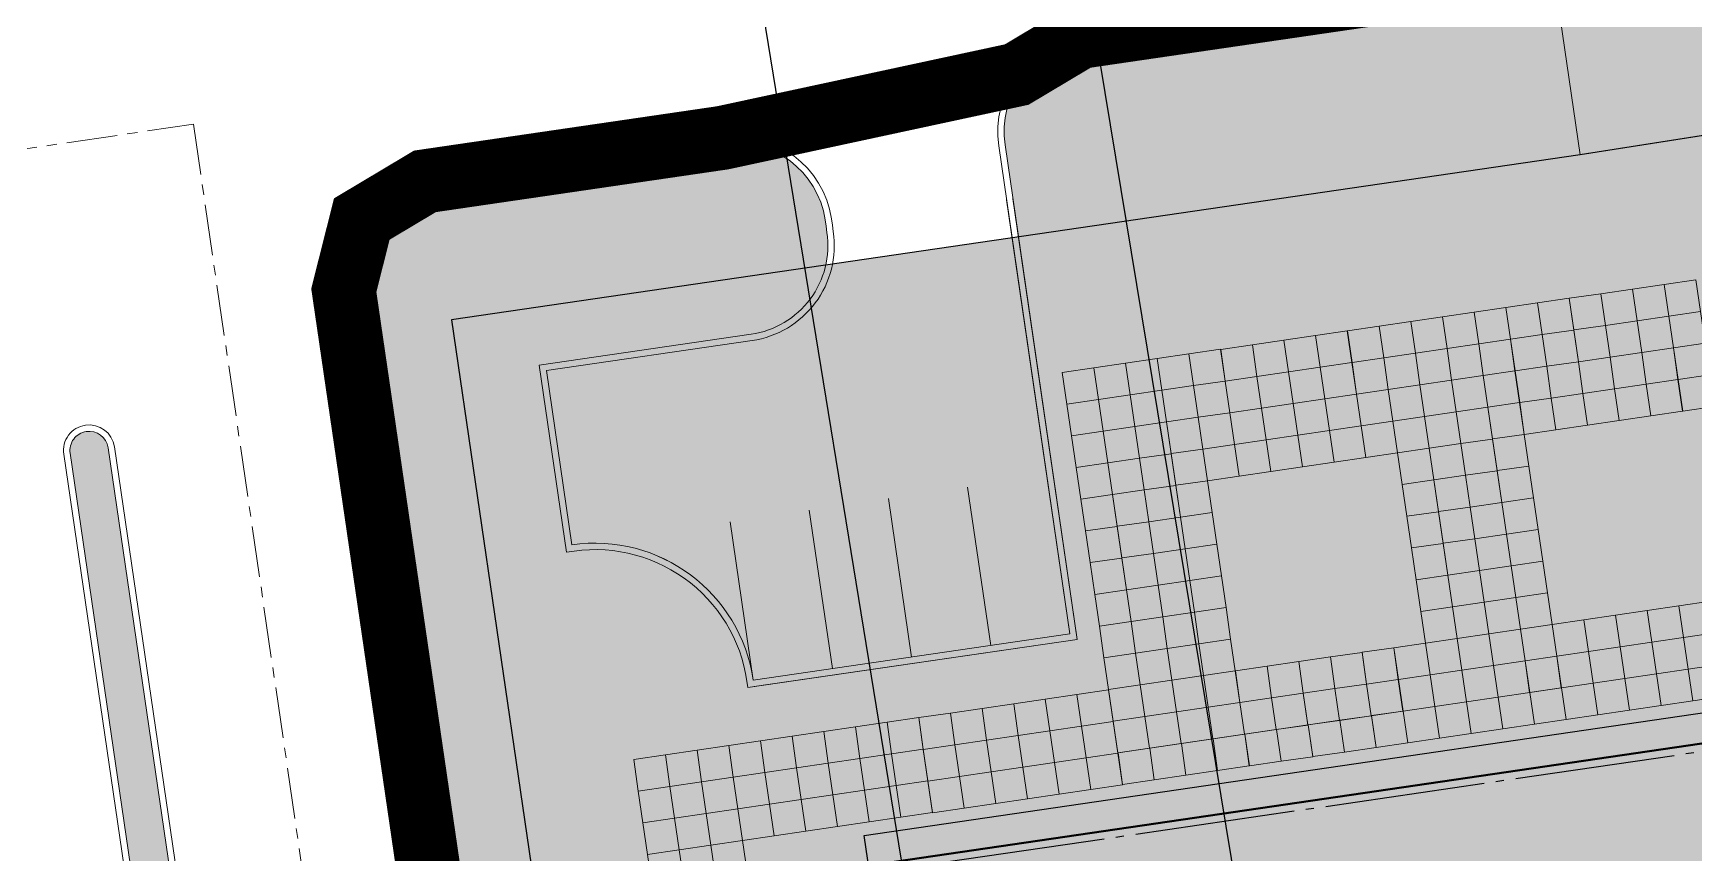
# Model space of a CAD drawing. Header units: metres. Extents: x 2 to 659295185, y -28 to 1124222152.
# Drawn here: x 658526.5 to 658578.4, y 1124589.3 to 1124614.9 of the extents above; entities that cross this region are included whole.
import ezdxf

# ---------------------------------------------------------------- set-up
doc = ezdxf.new("R2010")
doc.units = ezdxf.units.M
doc.header["$MEASUREMENT"] = 0
for name, pattern in [('ACAD_ISO10W100', [18.5, 12, -3, 0.5, -3]), ('CENTER', [50.8, 31.75, -6.35, 6.35, -6.35]), ('GOST2.303 5', [24, 20, -1.5, 1, -1.5])]:
    doc.linetypes.add(name, pattern=pattern)
for name, color, linetype, lineweight in [("a''brocal", 220, 'CONTINUOUS', 15), ('area verde', 76, 'CONTINUOUS', 13), ('Cerc', 1, 'FENCELINE2', 15), ('eje vial', 1, 'CENTER', 15), ('ESCUELA', 7, 'CONTINUOUS', 15), ('estaciomamiento', 8, 'CONTINUOUS', 15), ('MANZANA URBA', 30, 'ACAD_ISO10W100', 80), ('ZONIFICACION', 7, 'CONTINUOUS', 30)]:
    doc.layers.add(name, color=color, linetype=linetype, lineweight=lineweight)
doc.layers.add('AREA ACERA', color=7, linetype='CONTINUOUS', lineweight=15, true_color=0xfbe193)
doc.layers.add('parcela escuela', color=7, linetype='CONTINUOUS', lineweight=9, true_color=0xfffbf0)
doc.layers.add('MANZANA', color=30, linetype='CONTINUOUS')
doc.styles.add("PG'''Edf$0$Arial", font='arial.ttf')
doc.linetypes.add('FENCELINE2', pattern='A,0.25,-0.1,[132,ltypeshp.shx,S=0.1,R=0,X=-0.1,Y=0],-0.1,1', length=1.45)

# ---------------------------------------------------------------- blocks, each defined once
blk = doc.blocks.new('Escuela')
at = {"layer": 'ESCUELA', "linetype": 'Continuous', "lineweight": 0}
blk.add_hatch(color=252, dxfattribs=at).paths.add_polyline_path([(259679, 202065), (259679, 211065), (256079, 211065), (256079, 213365), (219579, 213366), (219578, 191506), (230758, 191506), (230759, 194866), (256079, 194865), (256079, 202065)])
at = {"layer": 'ESCUELA', "color": 1, "lineweight": 25}
for p, q in [((219829, 214316), (219828, 189033)), ((259492, 213115), (262229, 213115)), ((259492, 213115), (261529, 213115)), ((259491, 195115), (262229, 195115)), ((259491, 195115), (261529, 195115)), ((219828, 191506), (219828, 189033)), ((259428, 190518), (259428, 189032)), ((259428, 190518), (259428, 189032))]:
    blk.add_line(p, q, dxfattribs=at)
at = {"layer": 'ESCUELA', "color": 1, "ltscale": 3.333333}
for p, q in [((259492, 213115), (262229, 213115)), ((259492, 213115), (261529, 213115)), ((259491, 195115), (262229, 195115)), ((259491, 195115), (261529, 195115)), ((219828, 191506), (219828, 189033)), ((219828, 191506), (219828, 189033)), ((259428, 190518), (259428, 189032)), ((259428, 190518), (259428, 189032))]:
    blk.add_line(p, q, dxfattribs=at)
at = {"layer": 'ESCUELA', "color": 5, "lineweight": 30, "ltscale": 100}
blk.add_lwpolyline([(256529, 211515), (256529, 214315), (219129, 214316), (219128, 191506), (230758, 191506), (230759, 193916), (256529, 193915), (256529, 201615), (260129, 201615), (260129, 211515), (256529, 211515)], close=True, dxfattribs=at)
at = {"layer": 'ESCUELA', "color": 1, "linetype": 'GOST2.303 5', "lineweight": 25, "ltscale": 250}
for points in [[(219129, 213116), (256529, 213115), (259429, 213115), (262533, 213115)], [(259429, 213115), (259429, 202065), (259428, 189975), (259428, 188426)], [(219129, 195116), (256079, 195115), (259429, 195115), (262532, 195115)]]:
    blk.add_lwpolyline(points, dxfattribs=at)
at = {"layer": 'ESCUELA', "color": 7, "lineweight": 70, "ltscale": 0.033333}
blk.add_lwpolyline([(259679, 202065), (259679, 211065), (256079, 211065), (256079, 213365), (219579, 213366), (219578, 191506), (230758, 191506), (230759, 194866), (256079, 194865), (256079, 202065), (259679, 202065)], close=True, dxfattribs=at)
at = {"layer": 'ESCUELA', "color": 1, "linetype": 'GOST2.303 5', "lineweight": 25, "ltscale": 100}
blk.add_lwpolyline([(219828, 192006), (219828, 191506), (219828, 189976), (219828, 188428)], dxfattribs=at)
at = {"layer": 'ESCUELA', "color": 1, "linetype": 'Continuous', "lineweight": 25, "ltscale": 100}
for centre in [(263033, 213115), (263032, 195115), (219828, 187928), (259428, 187926)]:
    blk.add_circle(centre, 500, dxfattribs=at)
at = {"layer": 'ESCUELA', "color": 1, "linetype": 'Continuous', "insert": (230896, 201824), "char_height": 1.75, "width": 40.75, "attachment_point": 5, "rotation": 197.7917, "style": "PG'''Edf$0$Arial"}
blk.add_mtext('Escuela bolivariana{\\C6; }', dxfattribs=at)

msp = doc.modelspace()

# ---------------------------------------------------------------- hatches: boundary and pattern name
at = {"layer": 'AREA ACERA'}
h = msp.add_hatch(color=256, dxfattribs=at)
h.dxf.hatch_style = 1
h.paths.add_polyline_path([(658574.5369, 1124612.8952), (658556.9837, 1124610.3268), (658557.2441, 1124608.5458), (658574.7976, 1124611.1122)])
h = msp.add_hatch(color=256, dxfattribs=at)
h.dxf.hatch_style = 1
h.paths.add_polyline_path([(658574.5369, 1124612.8949), (658556.9837, 1124610.3265), (658557.2441, 1124608.5454), (658574.7976, 1124611.1119)])
h = msp.add_hatch(color=256, dxfattribs=at)
h.dxf.hatch_style = 1
h.paths.add_polyline_path([(658574.5369, 1124612.8949), (658556.9837, 1124610.3265), (658557.2441, 1124608.5454), (658574.7976, 1124611.1119)])
h = msp.add_hatch(color=256, dxfattribs=at)
h.dxf.hatch_style = 1
edge = h.paths.add_edge_path()
edge.add_line((658559.65, 1124455.9139), (658562.3168, 1124437.674))
edge.add_line((658562.3168, 1124437.674), (658561.1295, 1124437.5004))
edge.add_line((658561.1295, 1124437.5004), (658561.5635, 1124434.532))
edge.add_line((658561.5635, 1124434.532), (658562.7507, 1124434.7055))
edge.add_line((658562.7507, 1124434.7055), (658567.8576, 1124399.7773))
edge.add_line((658567.8576, 1124399.7773), (658569.6385, 1124400.0377))
edge.add_line((658569.6385, 1124400.0377), (658561.3585, 1124456.6712))
edge.add_line((658561.3585, 1124456.6712), (658561.1606, 1124456.6423))
edge.add_arc((658561.5656, 1124453.8717), 2.8, 98.31808, 133.16799)
edge = h.paths.add_edge_path()
edge.add_line((658557.9101, 1124467.8139), (658558.651, 1124462.7458))
edge.add_arc((658559.9019, 1124465.2508), 2.8, 243.46515, 278.31808)
edge.add_line((658560.307, 1124462.4803), (658560.5049, 1124462.5092))
edge.add_line((658560.5049, 1124462.5092), (658559.6181, 1124468.5712))
edge.add_line((658559.6181, 1124468.5712), (658559.4197, 1124468.5422))
edge.add_arc((658559.826, 1124465.7715), 2.8004, 98.34305, 133.16976)
edge = h.paths.add_edge_path()
edge.add_line((658536.3313, 1124607.3073), (658551.1174, 1124609.4691))
edge.add_line((658551.1174, 1124609.4691), (658551.203, 1124609.0798))
edge.add_arc((658547.7786, 1124608.3269), 3.5062, -10.87165, 12.40028, ccw=False)
edge.add_line((658551.2219, 1124607.6656), (658539.532, 1124605.9564))
edge.add_line((658539.532, 1124605.9564), (658546.1885, 1124560.4282))
edge.add_line((658546.1885, 1124560.4282), (658549.3183, 1124552.8171))
edge.add_line((658549.3183, 1124552.8171), (658584.7438, 1124557.9966))
edge.add_line((658584.7438, 1124557.9966), (658587.0585, 1124542.1649))
edge.add_line((658587.0585, 1124542.1649), (658552.4266, 1124537.102))
edge.add_line((658552.4266, 1124537.102), (658554.4268, 1124523.4197))
edge.add_line((658554.4268, 1124523.4197), (658554.0868, 1124506.4069))
edge.add_line((658554.0868, 1124506.4069), (658558.765, 1124474.4093))
edge.add_line((658558.765, 1124474.4093), (658558.5671, 1124474.3804))
edge.add_arc((658558.162, 1124477.1509), 2.8, 243.46526, 278.31808, ccw=False)
edge.add_line((658556.9112, 1124474.6459), (658553.7523, 1124496.2513))
edge.add_line((658553.7523, 1124496.2513), (658552.5651, 1124496.0777))
edge.add_line((658552.5651, 1124496.0777), (658552.3047, 1124497.8587))
edge.add_line((658552.3047, 1124497.8587), (658553.492, 1124498.0323))
edge.add_line((658553.492, 1124498.0323), (658551.2283, 1124513.515))
edge.add_line((658551.2283, 1124513.515), (658551.4225, 1124523.2314))
edge.add_line((658551.4225, 1124523.2314), (658547.6608, 1124548.9598))
edge.add_line((658547.6608, 1124548.9598), (658545.1553, 1124555.0526))
edge.add_line((658545.1553, 1124555.0526), (658540.7595, 1124585.1184))
edge.add_line((658540.7595, 1124585.1184), (658539.5721, 1124584.9448))
edge.add_line((658539.5721, 1124584.9448), (658539.1381, 1124587.9133))
edge.add_line((658539.1381, 1124587.9133), (658540.3255, 1124588.0869))
edge.add_line((658540.3255, 1124588.0869), (658537.7502, 1124605.6957))
edge.add_line((658537.7502, 1124605.6957), (658536.5636, 1124605.5221))
edge.add_line((658536.5636, 1124605.5221), (658536.3607, 1124606.9097))
edge.add_arc((658539.1312, 1124607.3148), 2.8, 180.15361, 188.31804, ccw=False)
h.paths.add_polyline_path([(658552.8156, 1124547.2647), (658553.3942, 1124543.3067), (658557.3521, 1124543.8854), (658556.7735, 1124547.8433)], flags=16)
h.paths.add_polyline_path([(658560.7314, 1124548.422), (658561.3101, 1124544.4641), (658565.268, 1124545.0428), (658564.6893, 1124549.0007)], flags=16)
h.paths.add_polyline_path([(658568.6472, 1124549.5794), (658569.2259, 1124545.6214), (658573.1838, 1124546.2001), (658572.6052, 1124550.158)], flags=16)
h.paths.add_polyline_path([(658576.5631, 1124550.7367), (658577.1417, 1124546.7788), (658581.0997, 1124547.3575), (658580.521, 1124551.3154)], flags=16)
at = {"layer": 'area verde'}
h = msp.add_hatch(color=256, dxfattribs=at)
h.dxf.hatch_style = 1
h.paths.add_polyline_path([(658573.9721, 1124616.7585), (658559.1893, 1124614.5972, 0.4141706), (658556.8237, 1124611.4219), (658556.9837, 1124610.3268), (658574.5204, 1124612.8908, 0.0002554), (658574.5369, 1124612.8952)])
h = msp.add_hatch(color=256, dxfattribs=at)
h.dxf.hatch_style = 1
h.paths.add_polyline_path([(658573.9721, 1124616.7582), (658559.1892, 1124614.5968, 0.4141706), (658556.8237, 1124611.4216), (658556.9837, 1124610.3265), (658574.5203, 1124612.8905, 0.0002554), (658574.5369, 1124612.8949)])
h = msp.add_hatch(color=256, dxfattribs=at)
h.dxf.hatch_style = 1
h.paths.add_polyline_path([(658573.9721, 1124616.7582), (658559.1892, 1124614.5968, 0.4141706), (658556.8237, 1124611.4216), (658556.9837, 1124610.3265), (658574.5203, 1124612.8905, 0.0002554), (658574.5369, 1124612.8949)])
h = msp.add_hatch(color=256, dxfattribs=at)
h.dxf.hatch_style = 1
edge = h.paths.add_edge_path()
edge.add_arc((658548.4325, 1124608.6743), 2.8, 16.48376, 98.31804)
edge.add_line((658548.0274, 1124611.4449), (658538.7262, 1124610.085))
edge.add_arc((658539.1313, 1124607.3144), 2.8, 98.31804, 180.15255)
edge.add_line((658536.3313, 1124607.307), (658551.1174, 1124609.4688))
h = msp.add_hatch(color=256, dxfattribs=at)
h.dxf.hatch_style = 1
edge = h.paths.add_edge_path()
edge.add_arc((658548.4325, 1124608.6743), 2.8, 16.48376, 98.31804)
edge.add_line((658548.0274, 1124611.4449), (658538.7262, 1124610.085))
edge.add_arc((658539.1313, 1124607.3144), 2.8, 98.31804, 180.15255)
edge.add_line((658536.3313, 1124607.307), (658551.1174, 1124609.4688))
h = msp.add_hatch(color=256, dxfattribs=at)
h.dxf.hatch_style = 1
h.paths.add_polyline_path([(658552.3047, 1124497.8587), (658553.492, 1124498.0323), (658551.2283, 1124513.515), (658551.0824, 1124506.2184)])
edge = h.paths.add_edge_path()
edge.add_line((658552.5651, 1124496.0778), (658553.7523, 1124496.2513))
edge.add_line((658553.7523, 1124496.2513), (658556.9112, 1124474.6459))
edge.add_arc((658558.162, 1124477.1509), 2.8, 188.31808, 243.46526, ccw=False)
edge.add_line((658555.3915, 1124476.7459), (658552.5651, 1124496.0778))
h.paths.add_polyline_path([(658539.5721, 1124584.9448), (658540.7595, 1124585.1184), (658545.1553, 1124555.0527), (658543.2735, 1124559.6289)])
h.paths.add_polyline_path([(658536.5636, 1124605.5221), (658539.1381, 1124587.9133), (658540.3255, 1124588.0869), (658537.751, 1124605.6958)])
edge = h.paths.add_edge_path()
edge.add_line((658557.9101, 1124467.8139), (658558.6512, 1124462.7457))
edge.add_arc((658559.9019, 1124465.2508), 2.8, 188.31808, 243.46819, ccw=False)
edge.add_line((658557.1314, 1124464.8457), (658557.0552, 1124465.3667))
edge.add_arc((658559.8258, 1124465.7718), 2.8, 133.17095, 188.31808, ccw=False)
edge = h.paths.add_edge_path()
edge.add_line((658559.6499, 1124455.9138), (658562.3168, 1124437.674))
edge.add_line((658562.3168, 1124437.674), (658561.1295, 1124437.5004))
edge.add_line((658561.1295, 1124437.5004), (658558.7951, 1124453.4666))
edge.add_arc((658561.5656, 1124453.8717), 2.8, 133.17103, 188.31808, ccw=False)
h.paths.add_polyline_path([(658562.7507, 1124434.7055), (658567.8574, 1124399.7773), (658566.6702, 1124399.6037), (658561.5635, 1124434.532)])
h = msp.add_hatch(color=256, dxfattribs=at)
h.dxf.hatch_style = 1
h.paths.add_polyline_path([(658543.0034, 1124496.4989), (658544.1908, 1124496.6725), (658540.283, 1124523.4002), (658539.0957, 1124523.2266)])
h.paths.add_polyline_path([(658531.4583, 1124583.7585), (658530.2709, 1124583.5849), (658538.8353, 1124525.0076), (658540.0226, 1124525.1812)])
edge = h.paths.add_edge_path()
edge.add_line((658529.8369, 1124586.5534), (658531.0243, 1124586.727))
edge.add_line((658531.0243, 1124586.727), (658528.7966, 1124601.9632))
edge.add_arc((658528.2029, 1124601.8764), 0.6, 8.31807, 188.31807)
edge.add_line((658527.6093, 1124601.7896), (658529.8369, 1124586.5534))
h.paths.add_polyline_path([(658551.8282, 1124436.1405), (658553.0156, 1124436.3141), (658544.4512, 1124494.8914), (658543.2638, 1124494.7178)])
edge = h.paths.add_edge_path()
edge.add_line((658553.4496, 1124433.3457), (658552.2622, 1124433.1721))
edge.add_line((658552.2622, 1124433.1721), (658554.4163, 1124418.4386))
edge.add_arc((658555.01, 1124418.5254), 0.6, 188.31807, 368.31807)
edge.add_line((658555.6037, 1124418.6122), (658553.4496, 1124433.3457))
at = {"layer": 'parcela escuela', "true_color": 0xffebd6}
msp.add_hatch(color=7, dxfattribs=at).paths.add_polyline_path([(658539.532, 1124605.9565), (658546.1885, 1124560.4282), (658549.3183, 1124552.8171), (658584.7438, 1124557.9966), (658585.9011, 1124550.0807), (658620.5431, 1124555.1456), (658629.213, 1124619.634), (658602.006, 1124615.3783), (658574.7976, 1124611.1123)])
at = {"layer": 'ZONIFICACION', "linetype": 'Continuous', "lineweight": 30, "ltscale": 0.2, "true_color": 0xe0e0a3}
msp.add_hatch(color=41, dxfattribs=at).paths.add_polyline_path([(658581.0643, 1124645.6853), (658581.0643, 1124645.6853), (658595.3278, 1124661.6579), (658627.2322, 1124666.125), (658631.1695, 1124634.1631), (658629.2144, 1124619.6443), (658574.7976, 1124611.1122), (658571.3357, 1124634.7909)])

# ---------------------------------------------------------------- linework, layer by layer
at = {"layer": "a''brocal", "elevation": 433.2399, "flags": 128}
for points in [[(658573.9432, 1124616.9561), (658559.1603, 1124614.7947, 0.4141706), (658556.6258, 1124611.3927), (658558.8522, 1124596.1494), (658548.9571, 1124594.7051)], [(658573.9721, 1124616.7582), (658559.1892, 1124614.5968, 0.4141706), (658556.8237, 1124611.4216), (658559.079, 1124595.9804), (658548.9859, 1124594.5072)], [(658551.4298, 1124608.9108), (658551.4009, 1124609.1087, 0.4142133), (658547.9984, 1124611.6431), (658538.6972, 1124610.2833, 0.4142136), (658536.1628, 1124606.8808), (658536.1628, 1124606.8808), (658536.1628, 1124606.8808), (658536.1628, 1124606.8808), (658536.1628, 1124606.8808), (658536.1628, 1124606.8808), (658543.0791, 1124559.5756), (658547.4671, 1124548.905), (658551.2222, 1124523.2188), (658550.8821, 1124506.2059), (658555.1936, 1124476.7169, 0.4142136), (658558.5961, 1124474.1825), (658558.794, 1124474.2114)], [(658551.2319, 1124608.8818), (658551.203, 1124609.0798, 0.4142133), (658548.0274, 1124611.4453), (658538.7262, 1124610.0854, 0.4142136), (658536.3607, 1124606.9097), (658543.2735, 1124559.6289), (658547.6614, 1124548.9583), (658551.4225, 1124523.2314), (658551.0824, 1124506.2184), (658555.3915, 1124476.7459, 0.4142136), (658558.5671, 1124474.3804), (658558.765, 1124474.4093)], [(658554.2185, 1124418.4096, 0.4141754), (658555.1257, 1124417.7338), (658555.1257, 1124417.7338, 0.4142517), (658555.8016, 1124418.6411), (658528.9945, 1124601.9922, 0.4141754), (658528.0873, 1124602.668), (658528.0873, 1124602.668, 0.4142517), (658527.4114, 1124601.7607), (658554.2185, 1124418.4096)]]:
    msp.add_lwpolyline(points, format="xyb", dxfattribs=at)
at = {"layer": "a''brocal", "linetype": 'Continuous', "ltscale": 0.4, "elevation": 433.2399, "flags": 128}
for points in [[(658557.07, 1124609.7356), (658559.079, 1124595.9805), (658548.788, 1124594.4785)], [(658556.8721, 1124609.7067), (658558.8522, 1124596.1496), (658548.9571, 1124594.7053)], [(658551.2608, 1124608.6846), (658551.232, 1124608.8817)], [(658551.2608, 1124608.6844), (658551.232, 1124608.8815)], [(658551.4587, 1124608.7135), (658551.4299, 1124608.9106)], [(658551.4587, 1124608.7133), (658551.4299, 1124608.9104)], [(658543.119, 1124598.6998), (658542.2662, 1124604.5421)], [(658543.119, 1124598.6997), (658542.2662, 1124604.5419)], [(658543.2873, 1124598.9308), (658543.2873, 1124598.9308), (658542.493, 1124604.3731)], [(658543.2873, 1124598.9306), (658543.2873, 1124598.9306), (658542.493, 1124604.3729)], [(658548.7592, 1124594.6764), (658548.788, 1124594.4785)], [(658548.7592, 1124594.6763), (658548.788, 1124594.4783)]]:
    msp.add_lwpolyline(points, dxfattribs=at)
for points in [[(658542.2648, 1124604.5419), (658548.8945, 1124605.5095, 0.4142136), (658551.2608, 1124608.6846), (658551.2608, 1124608.6846)], [(658542.2648, 1124604.5417), (658548.8945, 1124605.5094, 0.4142136), (658551.2608, 1124608.6844), (658551.2608, 1124608.6844)], [(658542.4916, 1124604.3729), (658548.9234, 1124605.3116, 0.4142136), (658551.4587, 1124608.7135), (658551.4587, 1124608.7135)], [(658542.4916, 1124604.3727), (658548.9234, 1124605.3115, 0.4142136), (658551.4587, 1124608.7133), (658551.4587, 1124608.7133)]]:
    msp.add_lwpolyline(points, format="xyb", dxfattribs=at)
at = {"layer": "a''brocal", "elevation": 433.2399, "flags": 128}
msp.add_lwpolyline([(658554.4163, 1124418.4386, 0.4141754), (658555.0968, 1124417.9317, 0.4142517), (658555.6037, 1124418.6122), (658528.7966, 1124601.9632, 0.4141754), (658528.1162, 1124602.4701, 0.4142517), (658527.6093, 1124601.7896)], format="xyb", close=True, dxfattribs=at)
at = {"layer": "a''brocal", "linetype": 'Continuous', "ltscale": 0.4}
for centre, radius, end in [((658544.0095, 1124593.9832, 433.2399), 4.8, 100.69144), ((658544.0095, 1124593.983, 433.2399), 4.8, 100.69144), ((658544.0095, 1124593.9832, 433.2399), 5, 98.30403), ((658544.0095, 1124593.983, 433.2399), 5, 98.30403)]:
    msp.add_arc(centre, radius, 8.30403, end, dxfattribs=at)
at = {"layer": 'Cerc', "elevation": 433.2399, "flags": 128}
msp.add_lwpolyline([(658581.0643, 1124645.6853), (658581.0643, 1124645.6853), (658595.3278, 1124661.6579), (658627.2322, 1124666.125), (658631.1695, 1124634.1631), (658629.2144, 1124619.6443), (658574.7976, 1124611.1122), (658571.3357, 1124634.7909), (658581.0643, 1124645.6853)], dxfattribs=at)
at = {"layer": 'eje vial', "ltscale": 0.05, "extrusion": (-0.013607, -0.001989, 0.999905)}
msp.add_line((658531.4631, 1124612.0668, 433.2399), (658561.5426, 1124406.3323, 433.2399), dxfattribs=at)
msp.add_line((658531.4631, 1124612.0668, 433.2399), (658561.5426, 1124406.3323, 433.2399), dxfattribs=at)
at = {"layer": 'eje vial', "ltscale": 0.05, "elevation": 433.2399}
msp.add_lwpolyline([(658105.2797, 1124549.7649), (658531.4631, 1124612.0668)], dxfattribs=at)
at = {"layer": 'ESCUELA', "color": 1, "linetype": 'FENCELINE2', "lineweight": 30, "ltscale": 1.8, "elevation": 433.2399}
msp.add_lwpolyline([(658539.532, 1124605.9565), (658546.1885, 1124560.4282), (658549.3183, 1124552.8171), (658584.7438, 1124557.9966), (658585.9011, 1124550.0807), (658620.5431, 1124555.1456), (658629.213, 1124619.634), (658602.006, 1124615.3783), (658574.7976, 1124611.1123), (658539.532, 1124605.9565)], dxfattribs=at)
at = {"layer": 'ESCUELA', "color": 248, "linetype": 'Continuous', "ltscale": 0.4, "elevation": 433.2399, "flags": 128}
for points in [[(658577.4178, 1124607.0664), (658577.5626, 1124606.0769), (658576.5732, 1124605.9321), (658576.4283, 1124606.9215)], [(658578.4091, 1124607.2115), (658578.5539, 1124606.222), (658577.5645, 1124606.0772), (658577.4196, 1124607.0666)], [(658574.4496, 1124606.6303), (658574.5945, 1124605.6409), (658573.605, 1124605.496), (658573.4602, 1124606.4855)], [(658575.439, 1124606.7759), (658575.5838, 1124605.7865), (658574.5944, 1124605.6416), (658574.4495, 1124606.6311)], [(658576.4284, 1124606.9208), (658576.5733, 1124605.9313), (658575.5838, 1124605.7865), (658575.439, 1124606.7759)], [(658570.4901, 1124606.0499), (658570.6349, 1124605.0605), (658569.6455, 1124604.9156), (658569.5006, 1124605.9051)], [(658571.4796, 1124606.1948), (658571.6244, 1124605.2053), (658570.6349, 1124605.0605), (658570.4901, 1124606.0499)], [(658572.4689, 1124606.3404), (658572.6137, 1124605.3509), (658571.6243, 1124605.2061), (658571.4794, 1124606.1955)], [(658573.4602, 1124606.4855), (658573.605, 1124605.496), (658572.6156, 1124605.3512), (658572.4707, 1124606.3406)], [(658577.5626, 1124606.0769), (658577.7075, 1124605.0875), (658576.718, 1124604.9426), (658576.5732, 1124605.9321)], [(658578.5539, 1124606.222), (658578.6988, 1124605.2326), (658577.7093, 1124605.0877), (658577.5645, 1124606.0772)], [(658567.52, 1124605.6144), (658567.6649, 1124604.6249), (658566.6754, 1124604.4801), (658566.5306, 1124605.4695)], [(658568.5113, 1124605.7595), (658568.6561, 1124604.7701), (658567.6667, 1124604.6252), (658567.5218, 1124605.6147)], [(658569.5008, 1124605.9044), (658569.6456, 1124604.9149), (658568.6561, 1124604.7701), (658568.5113, 1124605.7595)], [(658573.605, 1124605.496), (658573.7499, 1124604.5066), (658572.7604, 1124604.3617), (658572.6156, 1124605.3512)], [(658574.5945, 1124605.6409), (658574.7393, 1124604.6514), (658573.7499, 1124604.5066), (658573.605, 1124605.496)], [(658575.5838, 1124605.7865), (658575.7287, 1124604.797), (658574.7392, 1124604.6522), (658574.5944, 1124605.6416)], [(658576.5733, 1124605.9313), (658576.7181, 1124604.9419), (658575.7287, 1124604.797), (658575.5838, 1124605.7865)], [(658563.5618, 1124605.0379), (658563.7066, 1124604.0485), (658562.7172, 1124603.9036), (658562.5723, 1124604.8931)], [(658564.5519, 1124605.1784), (658564.6967, 1124604.1889), (658563.7073, 1124604.0441), (658563.5624, 1124605.0335)], [(658565.5412, 1124605.324), (658565.6861, 1124604.3345), (658564.6966, 1124604.1896), (658564.5518, 1124605.1791)], [(658566.5307, 1124605.4688), (658566.6755, 1124604.4793), (658565.6861, 1124604.3345), (658565.5412, 1124605.324)], [(658570.6349, 1124605.0605), (658570.7798, 1124604.071), (658569.7903, 1124603.9262), (658569.6455, 1124604.9156)], [(658571.6244, 1124605.2053), (658571.7693, 1124604.2159), (658570.7798, 1124604.071), (658570.6349, 1124605.0605)], [(658572.6137, 1124605.3509), (658572.7586, 1124604.3615), (658571.7691, 1124604.2166), (658571.6243, 1124605.2061)], [(658577.7075, 1124605.0875), (658577.8523, 1124604.098), (658576.8629, 1124603.9532), (658576.718, 1124604.9426)], [(658578.6988, 1124605.2326), (658578.8436, 1124604.2431), (658577.8542, 1124604.0983), (658577.7093, 1124605.0877)], [(658559.6023, 1124604.4568), (658559.7472, 1124603.4673), (658558.7577, 1124603.3225), (658558.6129, 1124604.3119)], [(658560.5917, 1124604.6024), (658560.7365, 1124603.6129), (658559.7471, 1124603.468), (658559.6022, 1124604.4575)], [(658561.5811, 1124604.7472), (658561.726, 1124603.7578), (658560.7365, 1124603.6129), (658560.5917, 1124604.6024)], [(658562.5705, 1124604.8928), (658562.7153, 1124603.9033), (658561.7259, 1124603.7585), (658561.581, 1124604.7479)], [(658566.6755, 1124604.4793), (658566.8204, 1124603.4899), (658565.8309, 1124603.345), (658565.6861, 1124604.3345)], [(658567.6649, 1124604.6249), (658567.8097, 1124603.6355), (658566.8203, 1124603.4906), (658566.6754, 1124604.4801)], [(658568.6561, 1124604.7701), (658568.801, 1124603.7806), (658567.8115, 1124603.6357), (658567.6667, 1124604.6252)], [(658569.6456, 1124604.9149), (658569.7905, 1124603.9255), (658568.801, 1124603.7806), (658568.6561, 1124604.7701)], [(658573.7499, 1124604.5066), (658573.8947, 1124603.5171), (658572.9053, 1124603.3723), (658572.7604, 1124604.3617)], [(658574.7393, 1124604.6514), (658574.8842, 1124603.662), (658573.8947, 1124603.5171), (658573.7499, 1124604.5066)], [(658575.7287, 1124604.797), (658575.8735, 1124603.8076), (658574.8841, 1124603.6627), (658574.7392, 1124604.6522)], [(658576.7181, 1124604.9419), (658576.863, 1124603.9524), (658575.8735, 1124603.8076), (658575.7287, 1124604.797)], [(658563.7066, 1124604.0485), (658563.8515, 1124603.059), (658562.862, 1124602.9142), (658562.7172, 1124603.9036)], [(658564.6967, 1124604.1889), (658564.8416, 1124603.1995), (658563.8521, 1124603.0546), (658563.7073, 1124604.0441)], [(658565.6861, 1124604.3345), (658565.8309, 1124603.345), (658564.8415, 1124603.2002), (658564.6966, 1124604.1896)], [(658570.7798, 1124604.071), (658570.9247, 1124603.0816), (658569.9352, 1124602.9367), (658569.7903, 1124603.9262)], [(658571.7693, 1124604.2159), (658571.9141, 1124603.2264), (658570.9247, 1124603.0816), (658570.7798, 1124604.071)], [(658572.7586, 1124604.3615), (658572.9035, 1124603.372), (658571.914, 1124603.2272), (658571.7691, 1124604.2166)], [(658576.863, 1124603.9524), (658577.0078, 1124602.963), (658576.0184, 1124602.8181), (658575.8735, 1124603.8076)], [(658577.8523, 1124604.098), (658577.9972, 1124603.1086), (658577.0077, 1124602.9637), (658576.8629, 1124603.9532)], [(658578.8436, 1124604.2431), (658578.9885, 1124603.2537), (658577.999, 1124603.1088), (658577.8542, 1124604.0983)], [(658559.7472, 1124603.4673), (658559.892, 1124602.4779), (658558.9026, 1124602.333), (658558.7577, 1124603.3225)], [(658560.7365, 1124603.6129), (658560.8814, 1124602.6234), (658559.8919, 1124602.4786), (658559.7471, 1124603.468)], [(658561.726, 1124603.7578), (658561.8708, 1124602.7683), (658560.8814, 1124602.6234), (658560.7365, 1124603.6129)], [(658562.7153, 1124603.9033), (658562.8602, 1124602.9139), (658561.8707, 1124602.769), (658561.7259, 1124603.7585)], [(658566.8204, 1124603.4899), (658566.9652, 1124602.5004), (658565.9758, 1124602.3556), (658565.8309, 1124603.345)], [(658567.8097, 1124603.6355), (658567.9546, 1124602.646), (658566.9651, 1124602.5012), (658566.8203, 1124603.4906)], [(658568.801, 1124603.7806), (658568.9459, 1124602.7911), (658567.9564, 1124602.6463), (658567.8115, 1124603.6357)], [(658569.7905, 1124603.9255), (658569.9353, 1124602.936), (658568.9459, 1124602.7911), (658568.801, 1124603.7806)], [(658573.8947, 1124603.5171), (658574.0396, 1124602.5277), (658573.0501, 1124602.3828), (658572.9053, 1124603.3723)], [(658574.8842, 1124603.662), (658575.029, 1124602.6725), (658574.0396, 1124602.5277), (658573.8947, 1124603.5171)], [(658575.8735, 1124603.8076), (658576.0184, 1124602.8181), (658575.0289, 1124602.6733), (658574.8841, 1124603.6627)], [(658562.8602, 1124602.9139), (658563.005, 1124601.9244), (658562.0156, 1124601.7796), (658561.8707, 1124602.769)], [(658563.8515, 1124603.059), (658563.9963, 1124602.0695), (658563.0069, 1124601.9247), (658562.862, 1124602.9142)], [(658564.8416, 1124603.1995), (658564.9864, 1124602.21), (658563.997, 1124602.0652), (658563.8521, 1124603.0546)], [(658565.8309, 1124603.345), (658565.9758, 1124602.3556), (658564.9863, 1124602.2107), (658564.8415, 1124603.2002)], [(658569.9353, 1124602.936), (658570.0802, 1124601.9465), (658569.0907, 1124601.8017), (658568.9459, 1124602.7911)], [(658570.9247, 1124603.0816), (658571.0695, 1124602.0921), (658570.08, 1124601.9473), (658569.9352, 1124602.9367)], [(658571.9141, 1124603.2264), (658572.059, 1124602.237), (658571.0695, 1124602.0921), (658570.9247, 1124603.0816)], [(658572.9035, 1124603.372), (658573.0483, 1124602.3826), (658572.0588, 1124602.2377), (658571.914, 1124603.2272)], [(658559.892, 1124602.4779), (658560.0369, 1124601.4884), (658559.0474, 1124601.3436), (658558.9026, 1124602.333)], [(658560.8814, 1124602.6234), (658561.0262, 1124601.634), (658560.0368, 1124601.4891), (658559.8919, 1124602.4786)], [(658561.8708, 1124602.7683), (658562.0157, 1124601.7788), (658561.0262, 1124601.634), (658560.8814, 1124602.6234)], [(658566.9652, 1124602.5004), (658567.1101, 1124601.511), (658566.1206, 1124601.3661), (658565.9758, 1124602.3556)], [(658567.9546, 1124602.646), (658568.0994, 1124601.6566), (658567.11, 1124601.5117), (658566.9651, 1124602.5012)], [(658568.9459, 1124602.7911), (658569.0907, 1124601.8017), (658568.1012, 1124601.6568), (658567.9564, 1124602.6463)], [(658573.0483, 1124602.3826), (658573.1932, 1124601.3931), (658572.2037, 1124601.2483), (658572.0588, 1124602.2377)], [(658563.005, 1124601.9244), (658563.1499, 1124600.935), (658562.1604, 1124600.7901), (658562.0156, 1124601.7796)], [(658563.9963, 1124602.0695), (658564.1412, 1124601.0801), (658563.1517, 1124600.9352), (658563.0069, 1124601.9247)], [(658564.9864, 1124602.21), (658565.1313, 1124601.2206), (658564.1418, 1124601.0757), (658563.997, 1124602.0652)], [(658565.9758, 1124602.3556), (658566.1206, 1124601.3661), (658565.1312, 1124601.2213), (658564.9863, 1124602.2107)], [(658570.0802, 1124601.9465), (658570.225, 1124600.9571), (658569.2356, 1124600.8122), (658569.0907, 1124601.8017)], [(658571.0695, 1124602.0921), (658571.2144, 1124601.1027), (658570.2249, 1124600.9578), (658570.08, 1124601.9473)], [(658572.059, 1124602.237), (658572.2038, 1124601.2475), (658571.2144, 1124601.1027), (658571.0695, 1124602.0921)], [(658560.0369, 1124601.4884), (658560.1817, 1124600.499), (658559.1923, 1124600.3541), (658559.0474, 1124601.3436)], [(658561.0262, 1124601.634), (658561.1711, 1124600.6445), (658560.1816, 1124600.4997), (658560.0368, 1124601.4891)], [(658562.0157, 1124601.7788), (658562.1605, 1124600.7894), (658561.1711, 1124600.6445), (658561.0262, 1124601.634)], [(658573.1932, 1124601.3931), (658573.338, 1124600.4037), (658572.3486, 1124600.2588), (658572.2037, 1124601.2483)], [(658563.1499, 1124600.935), (658563.2947, 1124599.9455), (658562.3053, 1124599.8007), (658562.1604, 1124600.7901)], [(658570.225, 1124600.9571), (658570.3699, 1124599.9676), (658569.3804, 1124599.8228), (658569.2356, 1124600.8122)], [(658571.2144, 1124601.1027), (658571.3592, 1124600.1132), (658570.3698, 1124599.9684), (658570.2249, 1124600.9578)], [(658572.2038, 1124601.2475), (658572.3487, 1124600.2581), (658571.3592, 1124600.1132), (658571.2144, 1124601.1027)], [(658560.1817, 1124600.499), (658560.3266, 1124599.5095), (658559.3371, 1124599.3647), (658559.1923, 1124600.3541)], [(658561.1711, 1124600.6445), (658561.3159, 1124599.6551), (658560.3265, 1124599.5102), (658560.1816, 1124600.4997)], [(658562.1605, 1124600.7894), (658562.3054, 1124599.7999), (658561.3159, 1124599.6551), (658561.1711, 1124600.6445)], [(658573.338, 1124600.4037), (658573.4829, 1124599.4142), (658572.4934, 1124599.2694), (658572.3486, 1124600.2588)], [(658562.3054, 1124599.7999), (658562.4502, 1124598.8105), (658561.4608, 1124598.6656), (658561.3159, 1124599.6551)], [(658563.2947, 1124599.9455), (658563.4396, 1124598.9561), (658562.4501, 1124598.8112), (658562.3053, 1124599.8007)], [(658570.3699, 1124599.9676), (658570.5147, 1124598.9782), (658569.5253, 1124598.8333), (658569.3804, 1124599.8228)], [(658571.3592, 1124600.1132), (658571.5041, 1124599.1238), (658570.5146, 1124598.9789), (658570.3698, 1124599.9684)], [(658572.3487, 1124600.2581), (658572.4935, 1124599.2686), (658571.5041, 1124599.1238), (658571.3592, 1124600.1132)], [(658560.3266, 1124599.5095), (658560.4715, 1124598.52), (658559.482, 1124598.3752), (658559.3371, 1124599.3647)], [(658561.3159, 1124599.6551), (658561.4608, 1124598.6656), (658560.4713, 1124598.5208), (658560.3265, 1124599.5102)], [(658572.4935, 1124599.2686), (658572.6384, 1124598.2792), (658571.6489, 1124598.1343), (658571.5041, 1124599.1238)], [(658573.4829, 1124599.4142), (658573.6277, 1124598.4247), (658572.6383, 1124598.2799), (658572.4934, 1124599.2694)], [(658562.4502, 1124598.8105), (658562.5951, 1124597.821), (658561.6056, 1124597.6762), (658561.4608, 1124598.6656)], [(658563.4396, 1124598.9561), (658563.5844, 1124597.9666), (658562.595, 1124597.8218), (658562.4501, 1124598.8112)], [(658570.5147, 1124598.9782), (658570.6596, 1124597.9887), (658569.6701, 1124597.8439), (658569.5253, 1124598.8333)], [(658571.5041, 1124599.1238), (658571.6489, 1124598.1343), (658570.6595, 1124597.9895), (658570.5146, 1124598.9789)], [(658560.4715, 1124598.52), (658560.6163, 1124597.5306), (658559.6268, 1124597.3857), (658559.482, 1124598.3752)], [(658561.4608, 1124598.6656), (658561.6056, 1124597.6762), (658560.6162, 1124597.5313), (658560.4713, 1124598.5208)], [(658572.6384, 1124598.2792), (658572.7832, 1124597.2897), (658571.7938, 1124597.1449), (658571.6489, 1124598.1343)], [(658573.6277, 1124598.4247), (658573.7726, 1124597.4353), (658572.7831, 1124597.2904), (658572.6383, 1124598.2799)], [(658562.5951, 1124597.821), (658562.74, 1124596.8316), (658561.7505, 1124596.6867), (658561.6056, 1124597.6762)], [(658563.5844, 1124597.9666), (658563.7293, 1124596.9772), (658562.7398, 1124596.8323), (658562.595, 1124597.8218)], [(658570.6596, 1124597.9887), (658570.8044, 1124596.9993), (658569.815, 1124596.8544), (658569.6701, 1124597.8439)], [(658571.6489, 1124598.1343), (658571.7938, 1124597.1449), (658570.8043, 1124597), (658570.6595, 1124597.9895)], [(658560.6163, 1124597.5306), (658560.7612, 1124596.5411), (658559.7717, 1124596.3963), (658559.6268, 1124597.3857)], [(658561.6056, 1124597.6762), (658561.7505, 1124596.6867), (658560.761, 1124596.5419), (658560.6162, 1124597.5313)], [(658572.7832, 1124597.2897), (658572.9281, 1124596.3003), (658571.9386, 1124596.1554), (658571.7938, 1124597.1449)], [(658573.7726, 1124597.4353), (658573.9174, 1124596.4458), (658572.928, 1124596.301), (658572.7831, 1124597.2904)], [(658561.7505, 1124596.6867), (658561.8954, 1124595.6973), (658560.9059, 1124595.5524), (658560.761, 1124596.5419)], [(658562.74, 1124596.8316), (658562.8848, 1124595.8421), (658561.8954, 1124595.6973), (658561.7505, 1124596.6867)], [(658563.7293, 1124596.9772), (658563.8742, 1124595.9877), (658562.8847, 1124595.8429), (658562.7398, 1124596.8323)], [(658570.8044, 1124596.9993), (658570.9493, 1124596.0098), (658569.9598, 1124595.865), (658569.815, 1124596.8544)], [(658571.7938, 1124597.1449), (658571.9386, 1124596.1554), (658570.9492, 1124596.0106), (658570.8043, 1124597)], [(658575.8981, 1124596.7358), (658576.043, 1124595.7464), (658575.0535, 1124595.6015), (658574.9087, 1124596.591)], [(658576.8875, 1124596.8814), (658577.0323, 1124595.8919), (658576.0429, 1124595.7471), (658575.898, 1124596.7365)], [(658577.8769, 1124597.0262), (658578.0218, 1124596.0368), (658577.0323, 1124595.8919), (658576.8875, 1124596.8814)], [(658578.8663, 1124597.1718), (658579.0111, 1124596.1824), (658578.0217, 1124596.0375), (658577.8768, 1124597.027)], [(658560.7612, 1124596.5411), (658560.906, 1124595.5517), (658559.9166, 1124595.4068), (658559.7717, 1124596.3963)], [(658571.9386, 1124596.1554), (658572.0835, 1124595.166), (658571.094, 1124595.0211), (658570.9492, 1124596.0106)], [(658572.9281, 1124596.3003), (658573.0729, 1124595.3108), (658572.0835, 1124595.166), (658571.9386, 1124596.1554)], [(658573.9174, 1124596.4458), (658574.0623, 1124595.4564), (658573.0728, 1124595.3115), (658572.928, 1124596.301)], [(658574.9087, 1124596.591), (658575.0535, 1124595.6015), (658574.0641, 1124595.4567), (658573.9192, 1124596.4461)], [(658579.0111, 1124596.1824), (658579.156, 1124595.1929), (658578.1665, 1124595.0481), (658578.0217, 1124596.0375)], [(658561.8954, 1124595.6973), (658562.0402, 1124594.7078), (658561.0507, 1124594.563), (658560.9059, 1124595.5524)], [(658562.8848, 1124595.8421), (658563.0297, 1124594.8527), (658562.0402, 1124594.7078), (658561.8954, 1124595.6973)], [(658563.8742, 1124595.9877), (658564.019, 1124594.9983), (658563.0295, 1124594.8534), (658562.8847, 1124595.8429)], [(658568.9685, 1124595.7199), (658569.1134, 1124594.7304), (658568.1239, 1124594.5855), (658567.9791, 1124595.575)], [(658569.9598, 1124595.865), (658570.1047, 1124594.8755), (658569.1152, 1124594.7307), (658568.9704, 1124595.7201)], [(658570.9493, 1124596.0098), (658571.0941, 1124595.0204), (658570.1047, 1124594.8755), (658569.9598, 1124595.865)], [(658576.043, 1124595.7464), (658576.1879, 1124594.7569), (658575.1984, 1124594.6121), (658575.0535, 1124595.6015)], [(658577.0323, 1124595.8919), (658577.1772, 1124594.9025), (658576.1877, 1124594.7576), (658576.0429, 1124595.7471)], [(658578.0218, 1124596.0368), (658578.1667, 1124595.0473), (658577.1772, 1124594.9025), (658577.0323, 1124595.8919)], [(658560.906, 1124595.5517), (658561.0509, 1124594.5622), (658560.0614, 1124594.4174), (658559.9166, 1124595.4068)], [(658565.0103, 1124595.1434), (658565.1551, 1124594.1539), (658564.1657, 1124594.0091), (658564.0208, 1124594.9985)], [(658566.0004, 1124595.2838), (658566.1452, 1124594.2944), (658565.1558, 1124594.1495), (658565.0109, 1124595.139)], [(658566.9897, 1124595.4294), (658567.1346, 1124594.44), (658566.1451, 1124594.2951), (658566.0003, 1124595.2846)], [(658567.9792, 1124595.5743), (658568.124, 1124594.5848), (658567.1346, 1124594.44), (658566.9897, 1124595.4294)], [(658572.0835, 1124595.166), (658572.2283, 1124594.1765), (658571.2389, 1124594.0316), (658571.094, 1124595.0211)], [(658573.0729, 1124595.3108), (658573.2178, 1124594.3214), (658572.2283, 1124594.1765), (658572.0835, 1124595.166)], [(658574.0623, 1124595.4564), (658574.2071, 1124594.4669), (658573.2177, 1124594.3221), (658573.0728, 1124595.3115)], [(658575.0535, 1124595.6015), (658575.1984, 1124594.6121), (658574.2089, 1124594.4672), (658574.0641, 1124595.4567)], [(658579.1598, 1124595.1935), (658579.3047, 1124594.204), (658578.3152, 1124594.0592), (658578.1704, 1124595.0486)], [(658562.0402, 1124594.7078), (658562.1851, 1124593.7184), (658561.1956, 1124593.5735), (658561.0507, 1124594.563)], [(658563.0297, 1124594.8527), (658563.1745, 1124593.8632), (658562.1851, 1124593.7184), (658562.0402, 1124594.7078)], [(658564.019, 1124594.9983), (658564.1639, 1124594.0088), (658563.1744, 1124593.864), (658563.0295, 1124594.8534)], [(658568.124, 1124594.5848), (658568.2689, 1124593.5954), (658567.2794, 1124593.4505), (658567.1346, 1124594.44)], [(658569.1134, 1124594.7304), (658569.2582, 1124593.7409), (658568.2688, 1124593.5961), (658568.1239, 1124594.5855)], [(658570.1047, 1124594.8755), (658570.2495, 1124593.8861), (658569.2601, 1124593.7412), (658569.1152, 1124594.7307)], [(658571.0941, 1124595.0204), (658571.239, 1124594.0309), (658570.2495, 1124593.8861), (658570.1047, 1124594.8755)], [(658575.2022, 1124594.6126), (658575.3471, 1124593.6232), (658574.3576, 1124593.4783), (658574.2128, 1124594.4678)], [(658576.1917, 1124594.7575), (658576.3365, 1124593.768), (658575.3471, 1124593.6232), (658575.2022, 1124594.6126)], [(658577.181, 1124594.9031), (658577.3259, 1124593.9136), (658576.3364, 1124593.7687), (658576.1916, 1124594.7582)], [(658578.1705, 1124595.0479), (658578.3153, 1124594.0585), (658577.3259, 1124593.9136), (658577.181, 1124594.9031)], [(658558.0835, 1124594.1144), (658558.2284, 1124593.1249), (658557.2389, 1124592.9801), (658557.0941, 1124593.9695)], [(658559.0729, 1124594.26), (658559.2177, 1124593.2705), (658558.2283, 1124593.1256), (658558.0834, 1124594.1151)], [(658560.0623, 1124594.4048), (658560.2072, 1124593.4153), (658559.2177, 1124593.2705), (658559.0729, 1124594.26)], [(658561.0509, 1124594.5622), (658561.1957, 1124593.5728), (658560.2063, 1124593.4279), (658560.0614, 1124594.4174)], [(658565.1551, 1124594.1539), (658565.3, 1124593.1645), (658564.3105, 1124593.0196), (658564.1657, 1124594.0091)], [(658566.1452, 1124594.2944), (658566.2901, 1124593.3049), (658565.3006, 1124593.1601), (658565.1558, 1124594.1495)], [(658567.1346, 1124594.44), (658567.2794, 1124593.4505), (658566.29, 1124593.3057), (658566.1451, 1124594.2951)], [(658572.2322, 1124594.1771), (658572.377, 1124593.1876), (658571.3876, 1124593.0428), (658571.2427, 1124594.0322)], [(658573.2216, 1124594.3219), (658573.3665, 1124593.3325), (658572.377, 1124593.1876), (658572.2322, 1124594.1771)], [(658574.211, 1124594.4675), (658574.3558, 1124593.478), (658573.3664, 1124593.3332), (658573.2215, 1124594.3226)], [(658555.1153, 1124593.6791), (658555.2601, 1124592.6896), (658554.2707, 1124592.5448), (658554.1258, 1124593.5342)], [(658556.1046, 1124593.8247), (658556.2495, 1124592.8352), (658555.26, 1124592.6904), (658555.1152, 1124593.6798)], [(658557.0941, 1124593.9695), (658557.2389, 1124592.9801), (658556.2495, 1124592.8352), (658556.1046, 1124593.8247)], [(658561.1957, 1124593.5728), (658561.3406, 1124592.5833), (658560.3511, 1124592.4385), (658560.2063, 1124593.4279)], [(658562.1851, 1124593.7184), (658562.3299, 1124592.7289), (658561.3405, 1124592.5841), (658561.1956, 1124593.5735)], [(658563.1745, 1124593.8632), (658563.3194, 1124592.8738), (658562.3299, 1124592.7289), (658562.1851, 1124593.7184)], [(658564.1639, 1124594.0088), (658564.3087, 1124593.0193), (658563.3193, 1124592.8745), (658563.1744, 1124593.864)], [(658568.2727, 1124593.5959), (658568.4176, 1124592.6065), (658567.4281, 1124592.4616), (658567.2833, 1124593.4511)], [(658569.2621, 1124593.7415), (658569.4069, 1124592.7521), (658568.4175, 1124592.6072), (658568.2726, 1124593.5967)], [(658570.2534, 1124593.8866), (658570.3982, 1124592.8972), (658569.4088, 1124592.7523), (658569.2639, 1124593.7418)], [(658571.2428, 1124594.0315), (658571.3877, 1124593.042), (658570.3982, 1124592.8972), (658570.2534, 1124593.8866)], [(658551.1573, 1124593.1004), (658551.3022, 1124592.111), (658550.3127, 1124591.9661), (658550.1679, 1124592.9556)], [(658552.1468, 1124593.2453), (658552.2916, 1124592.2558), (658551.3022, 1124592.111), (658551.1573, 1124593.1004)], [(658553.1361, 1124593.3908), (658553.281, 1124592.4014), (658552.2915, 1124592.2565), (658552.1467, 1124593.246)], [(658554.1256, 1124593.5357), (658554.2704, 1124592.5462), (658553.281, 1124592.4014), (658553.1361, 1124593.3908)], [(658558.2284, 1124593.1249), (658558.3732, 1124592.1355), (658557.3838, 1124591.9906), (658557.2389, 1124592.9801)], [(658559.2177, 1124593.2705), (658559.3626, 1124592.281), (658558.3731, 1124592.1362), (658558.2283, 1124593.1256)], [(658560.2072, 1124593.4153), (658560.352, 1124592.4259), (658559.3626, 1124592.281), (658559.2177, 1124593.2705)], [(658564.3125, 1124593.0199), (658564.4574, 1124592.0305), (658563.4679, 1124591.8856), (658563.3231, 1124592.8751)], [(658565.3038, 1124593.165), (658565.4487, 1124592.1756), (658564.4592, 1124592.0307), (658564.3144, 1124593.0202)], [(658566.2939, 1124593.3055), (658566.4388, 1124592.316), (658565.4493, 1124592.1712), (658565.3045, 1124593.1606)], [(658567.2833, 1124593.4511), (658567.4281, 1124592.4616), (658566.4387, 1124592.3168), (658566.2938, 1124593.3062)], [(658547.1995, 1124592.521), (658547.3444, 1124591.5315), (658546.3549, 1124591.3867), (658546.2101, 1124592.3761)], [(658548.189, 1124592.6659), (658548.3338, 1124591.6764), (658547.3444, 1124591.5315), (658547.1995, 1124592.521)], [(658549.1785, 1124592.81), (658549.3234, 1124591.8205), (658548.3339, 1124591.6757), (658548.1891, 1124592.6651)], [(658550.1679, 1124592.9556), (658550.3127, 1124591.9661), (658549.3233, 1124591.8212), (658549.1784, 1124592.8107)], [(658554.2704, 1124592.5462), (658554.4153, 1124591.5568), (658553.4258, 1124591.4119), (658553.281, 1124592.4014)], [(658555.2601, 1124592.6896), (658555.405, 1124591.7002), (658554.4155, 1124591.5553), (658554.2707, 1124592.5448)], [(658556.2495, 1124592.8352), (658556.3943, 1124591.8458), (658555.4049, 1124591.7009), (658555.26, 1124592.6904)], [(658557.2389, 1124592.9801), (658557.3838, 1124591.9906), (658556.3943, 1124591.8458), (658556.2495, 1124592.8352)], [(658561.3444, 1124592.5839), (658561.4893, 1124591.5944), (658560.4998, 1124591.4496), (658560.355, 1124592.439)], [(658562.3338, 1124592.7295), (658562.4786, 1124591.74), (658561.4891, 1124591.5952), (658561.3443, 1124592.5846)], [(658563.3232, 1124592.8743), (658563.4681, 1124591.8849), (658562.4786, 1124591.74), (658562.3338, 1124592.7295)], [(658546.2102, 1124592.3754), (658546.355, 1124591.386), (658545.3656, 1124591.2411), (658545.2207, 1124592.2306)], [(658551.3022, 1124592.111), (658551.447, 1124591.1215), (658550.4576, 1124590.9766), (658550.3127, 1124591.9661)], [(658552.2916, 1124592.2558), (658552.4365, 1124591.2664), (658551.447, 1124591.1215), (658551.3022, 1124592.111)], [(658553.281, 1124592.4014), (658553.4258, 1124591.4119), (658552.4364, 1124591.2671), (658552.2915, 1124592.2565)], [(658557.3838, 1124591.9906), (658557.5286, 1124591.0012), (658556.5392, 1124590.8563), (658556.3943, 1124591.8458)], [(658558.3732, 1124592.1355), (658558.5181, 1124591.146), (658557.5286, 1124591.0012), (658557.3838, 1124591.9906)], [(658559.3626, 1124592.281), (658559.5074, 1124591.2916), (658558.518, 1124591.1467), (658558.3731, 1124592.1362)], [(658560.352, 1124592.4259), (658560.4969, 1124591.4364), (658559.5074, 1124591.2916), (658559.3626, 1124592.281)], [(658547.3444, 1124591.5315), (658547.4892, 1124590.5421), (658546.4998, 1124590.3972), (658546.3549, 1124591.3867)], [(658548.3338, 1124591.6764), (658548.4787, 1124590.6869), (658547.4892, 1124590.5421), (658547.3444, 1124591.5315)], [(658549.3234, 1124591.8205), (658549.4682, 1124590.8311), (658548.4788, 1124590.6862), (658548.3339, 1124591.6757)], [(658550.3127, 1124591.9661), (658550.4576, 1124590.9766), (658549.4681, 1124590.8318), (658549.3233, 1124591.8212)], [(658554.4153, 1124591.5568), (658554.5601, 1124590.5673), (658553.5707, 1124590.4225), (658553.4258, 1124591.4119)], [(658555.405, 1124591.7002), (658555.5498, 1124590.7107), (658554.5604, 1124590.5659), (658554.4155, 1124591.5553)], [(658556.3943, 1124591.8458), (658556.5392, 1124590.8563), (658555.5497, 1124590.7115), (658555.4049, 1124591.7009)], [(658546.355, 1124591.386), (658546.4999, 1124590.3965), (658545.5104, 1124590.2517), (658545.3656, 1124591.2411)], [(658550.4576, 1124590.9766), (658550.6024, 1124589.9872), (658549.613, 1124589.8423), (658549.4681, 1124590.8318)], [(658551.447, 1124591.1215), (658551.5919, 1124590.132), (658550.6024, 1124589.9872), (658550.4576, 1124590.9766)], [(658552.4365, 1124591.2664), (658552.5813, 1124590.2769), (658551.5919, 1124590.132), (658551.447, 1124591.1215)], [(658553.4258, 1124591.4119), (658553.5707, 1124590.4225), (658552.5812, 1124590.2776), (658552.4364, 1124591.2671)], [(658547.4892, 1124590.5421), (658547.6341, 1124589.5526), (658546.6446, 1124589.4078), (658546.4998, 1124590.3972)], [(658548.4787, 1124590.6869), (658548.6235, 1124589.6975), (658547.6341, 1124589.5526), (658547.4892, 1124590.5421)], [(658549.4682, 1124590.8311), (658549.6131, 1124589.8416), (658548.6236, 1124589.6968), (658548.4788, 1124590.6862)], [(658546.4999, 1124590.3965), (658546.6447, 1124589.4071), (658545.6553, 1124589.2622), (658545.5104, 1124590.2517)], [(658546.6447, 1124589.4071), (658546.7896, 1124588.4176), (658545.8001, 1124588.2728), (658545.6553, 1124589.2622)], [(658547.6341, 1124589.5526), (658547.7789, 1124588.5632), (658546.7895, 1124588.4183), (658546.6446, 1124589.4078)], [(658548.6235, 1124589.6975), (658548.7684, 1124588.708), (658547.7789, 1124588.5632), (658547.6341, 1124589.5526)]]:
    msp.add_lwpolyline(points, close=True, dxfattribs=at)
at = {"layer": 'estaciomamiento', "ltscale": 0.2, "elevation": 433.2399, "flags": 128}
for points in [[(658553.9046, 1124595.4274), (658553.9046, 1124595.4274), (658553.1825, 1124600.375)], [(658553.9046, 1124595.4273), (658553.9046, 1124595.4273), (658553.1825, 1124600.3748)], [(658556.3784, 1124595.7885), (658556.3784, 1124595.7885), (658555.6563, 1124600.7361)], [(658556.3784, 1124595.7883), (658556.3784, 1124595.7883), (658555.6563, 1124600.7359)], [(658551.4308, 1124595.0664), (658551.4308, 1124595.0664), (658550.7087, 1124600.0139)], [(658551.4308, 1124595.0662), (658551.4308, 1124595.0662), (658550.7087, 1124600.0138)], [(658548.9571, 1124594.7053), (658548.9571, 1124594.7053), (658548.2349, 1124599.6529)], [(658548.9571, 1124594.7051), (658548.9571, 1124594.7051), (658548.2349, 1124599.6527)]]:
    msp.add_lwpolyline(points, dxfattribs=at)
at = {"layer": 'MANZANA', "lineweight": -2}
for p, q in [((658564.9471, 1124582.7744), (658545.0169, 1124703.5698)), ((658542.1474, 1124659.2089), (658562.762, 1124532.7646))]:
    msp.add_line(p, q, dxfattribs=at)
at = {"layer": 'MANZANA URBA', "const_width": 2, "elevation": 433.2399}
msp.add_lwpolyline([(658558.5972, 1124453.4377), (658558.1098, 1124462.8449), (658556.9335, 1124464.8168), (658555.1936, 1124476.7169), (658552.4568, 1124495.4358), (658550.8821, 1124506.2059), (658551.2151, 1124522.8651), (658551.2222, 1124523.2188), (658550.8957, 1124525.4518), (658547.4671, 1124548.905), (658543.0791, 1124559.5756), (658541.6016, 1124569.6816), (658539.6981, 1124582.7003), (658536.1628, 1124606.8808), (658536.7254, 1124609.1069), (658538.6972, 1124610.2833), (658547.9984, 1124611.6431), (658557.1886, 1124613.6186), (658559.1603, 1124614.7947), (658573.9432, 1124616.9564)], dxfattribs=at)

# ---------------------------------------------------------------- block references
at = {"layer": 'ESCUELA', "color": 9, "lineweight": 15, "ltscale": 100, "true_color": 0xc2c2c2, "xscale": -0.001, "yscale": 0.001, "zscale": 0.001, "rotation": 8.32015187634501}
msp.add_blockref('Escuela', (658837.2642, 1124414.9188, 433.2399), dxfattribs=at)

doc.saveas('drawing.dxf')
